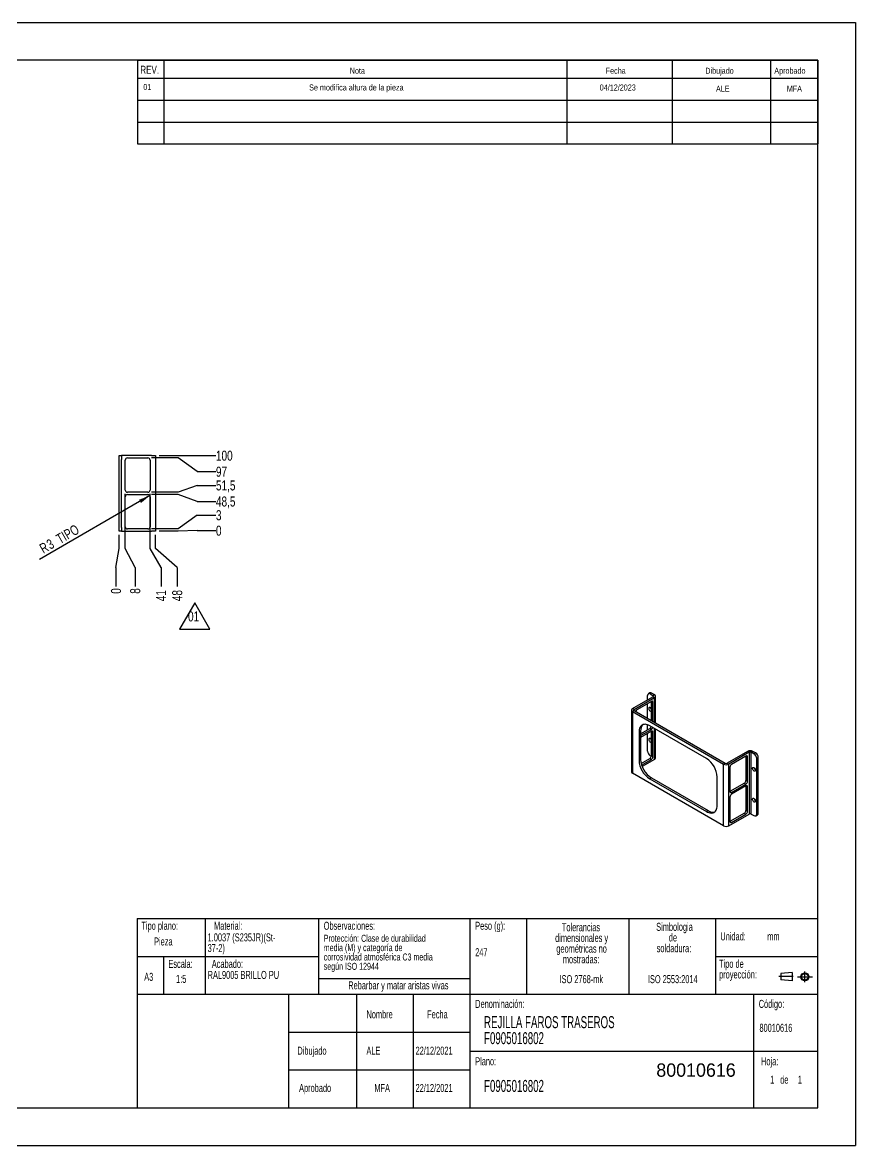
# Model space of a CAD drawing. Extents: x 0 to 797, y 0 to 297.
# Drawn here: x 199.7 to 420, y 0 to 297 of the extents above; entities that cross this region are included whole.
import ezdxf

# ---------------------------------------------------------------- set-up
doc = ezdxf.new("R2010")
doc.units = 0
doc.linetypes.add('CENTERX2', pattern=[20.32, 12.7, -2.54, 2.54, -2.54])
doc.layers.get('0').update_dxf_attribs({"linetype": 'CONTINUOUS'})
doc.layers.add('FORMATO', color=7, linetype='CONTINUOUS')
doc.layers.add('SLD-0', color=7, linetype='CONTINUOUS')
doc.styles.add('SLDTEXTSTYLE0', font='TXT', dxfattribs={"width": 0.75})
doc.styles.add('SLDTEXTSTYLE1', font='TXT', dxfattribs={"width": 0.605})
doc.dimstyles.new('SLDDIMSTYLE0', dxfattribs={"dimtxt": 2.645833, "dimasz": 3, "dimexe": 0, "dimexo": 0.0625, "dimgap": 0.661458, "dimtad": 0, "dimtih": 1, "dimtoh": 1, "dimdec": 0, "dimlfac": 5, "dimrnd": 1e-09, "dimdsep": 46, "dimtxsty": 'SLDTEXTSTYLE0', "dimblk1": 'NONE', "dimblk2": 'NONE', "dimsah": 1, "dimcen": 0.09, "dimadec": 0, "dimazin": 0, "dimtfac": 1, "dimtdec": 0, "dimtofl": 0, "dimtmove": 0, "dimatfit": 3, "dimldrblk": 'NONE', "dimfxl": 1, "dimtolj": 1, "dimtzin": 12, "dimarcsym": 0})
doc.dimstyles.new('SLDDIMSTYLE1', dxfattribs={"dimtxt": 2.645833, "dimasz": 3, "dimexe": 0, "dimexo": 0.0625, "dimgap": 0.661458, "dimtad": 0, "dimtih": 1, "dimtoh": 1, "dimdec": 1, "dimlfac": 5, "dimrnd": 1e-09, "dimzin": 12, "dimdsep": 46, "dimtxsty": 'SLDTEXTSTYLE0', "dimblk1": 'NONE', "dimblk2": 'NONE', "dimsah": 1, "dimcen": 0.09, "dimadec": 0, "dimazin": 0, "dimtfac": 1, "dimtdec": 1, "dimtofl": 0, "dimtmove": 0, "dimatfit": 3, "dimldrblk": 'NONE', "dimfxl": 1, "dimtolj": 1, "dimtzin": 12, "dimarcsym": 0})
doc.dimstyles.new('SLDDIMSTYLE3', dxfattribs={"dimtxt": 2.645833, "dimasz": 3, "dimexe": 0, "dimexo": 0.0625, "dimgap": 0.661458, "dimtad": 1, "dimdec": 1, "dimlfac": 5, "dimrnd": 1e-09, "dimzin": 12, "dimdsep": 46, "dimtxsty": 'SLDTEXTSTYLE0', "dimsah": 1, "dimcen": 0, "dimadec": 0, "dimazin": 0, "dimtfac": 1, "dimtdec": 1, "dimtofl": 0, "dimtmove": 1, "dimatfit": 3, "dimfxl": 1, "dimtolj": 1, "dimtzin": 12, "dimarcsym": 0})

# ---------------------------------------------------------------- blocks, each defined once
blk = doc.blocks.new('SW_NOTE_0')
at = {"layer": 'FORMATO', "color": 0, "insert": (0, 17.1), "char_height": 13.23, "attachment_point": 1, "style": 'SLDTEXTSTYLE0'}
blk.add_mtext('01', dxfattribs=at)
blk = doc.blocks.new('SIMBOLO_REV1')
at = {"layer": 'FORMATO'}
for p, q in [((201.4, 1620.3), (181.4, 1585.7)), ((221.4, 1585.7), (201.4, 1620.3)), ((181.4, 1585.7), (221.4, 1585.7))]:
    blk.add_line(p, q, dxfattribs=at)
at = {"layer": 'FORMATO', "color": 7}
blk.add_blockref('SW_NOTE_0', (192.6, 1591.9), dxfattribs=at)
blk = doc.blocks.new('BLOQUE3')
at = {"color": 7, "linetype": 'CENTERX2'}
for p, q in [((400.52, 128.85), (400.52, 131.19)), ((397.92, 130.06), (394.8, 130.06)), ((398.88, 130.02), (402.16, 130.02))]:
    blk.add_line(p, q, dxfattribs=at)
at = {"color": 7, "linetype": 'Continuous'}
for p, q in [((397.68, 130.95), (395.23, 130.77)), ((395.23, 130.77), (395.23, 129.34)), ((397.68, 129.16), (395.23, 129.34)), ((397.68, 130.95), (397.68, 129.16))]:
    blk.add_line(p, q, dxfattribs=at)
for radius in [0.892, 0.713]:
    blk.add_circle((400.52, 130.02), radius, dxfattribs=at)
blk = doc.blocks.new('SW_NOTE_0_1')
at = {"layer": 'SLD-0', "color": 0, "attachment_point": 2, "style": 'SLDTEXTSTYLE1'}
for s, insert, char_height in [('dimensionales y', (7.61, -0.09), 2.1167), ('Tolerancias', (7.44, 2.73), 2.1167), ('geométricas no', (7.6, -2.92), 2.1167), ('mostradas:', (7.48, -5.74), 2.117)]:
    blk.add_mtext(s, dxfattribs=dict(at, insert=insert, char_height=char_height))
blk = doc.blocks.new('SW_NOTE_0_2')
at = {"layer": 'SLD-0', "color": 0, "attachment_point": 1, "style": 'SLDTEXTSTYLE1'}
for s, insert, char_height in [('Tipo de', (0, 2.73), 2.117), ('proyección:', (0, -0.09), 2.1167)]:
    blk.add_mtext(s, dxfattribs=dict(at, insert=insert, char_height=char_height))
blk = doc.blocks.new('SW_NOTE_0_3')
at = {"layer": 'SLD-0', "color": 0, "char_height": 2.117, "attachment_point": 2, "style": 'SLDTEXTSTYLE1'}
for s, insert in [('Simbologia', (7.24, 2.73)), ('de', (6.84, -0.09)), ('soldadura:', (7.1, -2.92))]:
    blk.add_mtext(s, dxfattribs=dict(at, insert=insert))
blk = doc.blocks.new('SW_NOTE_0_4')
at = {"layer": 'SLD-0', "color": 0, "attachment_point": 1, "style": 'SLDTEXTSTYLE1'}
for s, insert, char_height in [('37-2)', (0, -0.09), 2.117), ('1.0037 (S235JR)(St-', (0, 2.73), 2.1167)]:
    blk.add_mtext(s, dxfattribs=dict(at, insert=insert, char_height=char_height))
blk = doc.blocks.new('SW_NOTE_0_6')
at = {"layer": 'SLD-0', "color": 0, "char_height": 3.175, "attachment_point": 1, "style": 'SLDTEXTSTYLE1'}
for s, insert in [('REJILLA FAROS TRASEROS', (0, 4.09)), ('F0905016802', (0, -0.14))]:
    blk.add_mtext(s, dxfattribs=dict(at, insert=insert))
blk = doc.blocks.new('SW_NOTE_0_7')
at = {"layer": 'SLD-0', "color": 0, "attachment_point": 2, "style": 'SLDTEXTSTYLE1'}
for s, insert, char_height in [('dimensionales y', (7.61, -0.09), 2.1167), ('Tolerancias', (7.44, 2.73), 2.1167), ('geométricas no', (7.6, -2.92), 2.1167), ('mostradas:', (7.48, -5.74), 2.117)]:
    blk.add_mtext(s, dxfattribs=dict(at, insert=insert, char_height=char_height))
blk = doc.blocks.new('SW_NOTE_0_8')
at = {"layer": 'SLD-0', "color": 0, "attachment_point": 1, "style": 'SLDTEXTSTYLE1'}
for s, insert, char_height in [('Tipo de', (0, 2.73), 2.117), ('proyección:', (0, -0.09), 2.1167)]:
    blk.add_mtext(s, dxfattribs=dict(at, insert=insert, char_height=char_height))
blk = doc.blocks.new('SW_NOTE_0_9')
at = {"layer": 'SLD-0', "color": 0, "char_height": 2.117, "attachment_point": 2, "style": 'SLDTEXTSTYLE1'}
for s, insert in [('Simbologia', (7.24, 2.73)), ('de', (6.84, -0.09)), ('soldadura:', (7.1, -2.92))]:
    blk.add_mtext(s, dxfattribs=dict(at, insert=insert))
blk = doc.blocks.new('SW_NOTE_0_10')
at = {"layer": 'SLD-0', "color": 0, "attachment_point": 1, "style": 'SLDTEXTSTYLE1'}
for s, insert, char_height in [('37-2)', (0, -0.09), 2.117), ('1.0037 (S235JR)(St-', (0, 2.73), 2.1167)]:
    blk.add_mtext(s, dxfattribs=dict(at, insert=insert, char_height=char_height))
blk = doc.blocks.new('SW_NOTE_0_12')
at = {"layer": 'SLD-0', "color": 0, "char_height": 1.8521, "attachment_point": 1, "style": 'SLDTEXTSTYLE1'}
for s, insert in [('media (M) y categoría de', (0, -0.08)), ('Protección: Clase de durabilidad', (0, 2.39)), ('corrosividad atmosférica C3 media', (0, -2.55)), ('según ISO 12944', (0, -5.02))]:
    blk.add_mtext(s, dxfattribs=dict(at, insert=insert))
blk = doc.blocks.new('SW_NOTE_0_13')
at = {"layer": 'SLD-0', "color": 0, "char_height": 3.175, "attachment_point": 1, "style": 'SLDTEXTSTYLE1'}
for s, insert in [('REJILLA FAROS TRASEROS', (0, 4.09)), ('F0905016802', (0, -0.14))]:
    blk.add_mtext(s, dxfattribs=dict(at, insert=insert))
blk = doc.blocks.new('_D_13')
at = {"layer": 'FORMATO', "transparency": 16777216}
for p, q in [((225.23, 157.86), (225.23, 161.46)), ((224.37, 152.86), (225.23, 157.86)), ((224.37, 152.86), (224.37, 147.86))]:
    blk.add_line(p, q, dxfattribs=at)
at = {"layer": 'FORMATO', "transparency": 16777216, "insert": (223.06, 145.91), "char_height": 2.65, "attachment_point": 1, "rotation": 90, "style": 'SLDTEXTSTYLE0'}
blk.add_mtext('0', dxfattribs=at)
blk = doc.blocks.new('_NONE')
blk = doc.blocks.new('_D_14')
at = {"layer": 'FORMATO', "color": 7, "transparency": 16777216}
for p, q in [((226.83, 157.86), (226.83, 172.36)), ((229.47, 152.86), (226.83, 157.86)), ((229.47, 152.86), (229.47, 147.86))]:
    blk.add_line(p, q, dxfattribs=at)
at = {"layer": 'FORMATO', "color": 7, "transparency": 16777216, "insert": (228.16, 145.91), "char_height": 2.65, "attachment_point": 1, "rotation": 90, "style": 'SLDTEXTSTYLE0'}
blk.add_mtext('8', dxfattribs=at)
blk = doc.blocks.new('_D_15')
at = {"layer": 'FORMATO', "color": 7, "transparency": 16777216}
for p, q in [((233.43, 157.86), (233.43, 172.36)), ((236.32, 152.86), (233.43, 157.86)), ((236.32, 152.86), (236.32, 147.86))]:
    blk.add_line(p, q, dxfattribs=at)
at = {"layer": 'FORMATO', "color": 7, "transparency": 16777216, "insert": (235.01, 143.95), "char_height": 2.646, "attachment_point": 1, "rotation": 90, "style": 'SLDTEXTSTYLE0'}
blk.add_mtext('41', dxfattribs=at)
blk = doc.blocks.new('_D_16')
at = {"layer": 'FORMATO', "color": 7, "transparency": 16777216}
for p, q in [((234.83, 157.86), (234.83, 161.46)), ((240.56, 152.86), (234.83, 157.86)), ((240.56, 152.86), (240.56, 147.86))]:
    blk.add_line(p, q, dxfattribs=at)
at = {"layer": 'FORMATO', "color": 7, "transparency": 16777216, "insert": (239.26, 143.95), "char_height": 2.646, "attachment_point": 1, "rotation": 90, "style": 'SLDTEXTSTYLE0'}
blk.add_mtext('48', dxfattribs=at)
blk = doc.blocks.new('_D_17')
at = {"layer": 'FORMATO', "transparency": 16777216}
for p, q in [((240.83, 162.46), (235.83, 162.46)), ((245.83, 162.61), (240.83, 162.46)), ((245.83, 162.61), (250.83, 162.61))]:
    blk.add_line(p, q, dxfattribs=at)
at = {"layer": 'FORMATO', "transparency": 16777216, "insert": (250.83, 163.92), "char_height": 2.65, "attachment_point": 1, "style": 'SLDTEXTSTYLE0'}
blk.add_mtext('0', dxfattribs=at)
blk = doc.blocks.new('_D_18')
at = {"layer": 'FORMATO', "color": 7, "transparency": 16777216}
for p, q in [((245.83, 166.7), (240.83, 163.06)), ((245.83, 166.7), (250.83, 166.7)), ((240.83, 163.06), (233.83, 163.06))]:
    blk.add_line(p, q, dxfattribs=at)
at = {"layer": 'FORMATO', "color": 7, "transparency": 16777216, "insert": (250.83, 168.01), "char_height": 2.65, "attachment_point": 1, "style": 'SLDTEXTSTYLE0'}
blk.add_mtext('3', dxfattribs=at)
blk = doc.blocks.new('_D_19')
at = {"layer": 'FORMATO', "color": 7, "transparency": 16777216}
for p, q in [((240.83, 172.16), (233.83, 172.16)), ((245.83, 170.33), (240.83, 172.16)), ((245.83, 170.33), (250.83, 170.33))]:
    blk.add_line(p, q, dxfattribs=at)
at = {"layer": 'FORMATO', "color": 7, "transparency": 16777216, "insert": (250.83, 171.64), "char_height": 2.646, "attachment_point": 1, "style": 'SLDTEXTSTYLE0'}
blk.add_mtext('48,5', dxfattribs=at)
blk = doc.blocks.new('_D_20')
at = {"layer": 'FORMATO', "color": 7, "transparency": 16777216}
for p, q in [((240.83, 172.76), (233.83, 172.76)), ((245.83, 174.58), (240.83, 172.76)), ((245.83, 174.58), (250.83, 174.58))]:
    blk.add_line(p, q, dxfattribs=at)
at = {"layer": 'FORMATO', "color": 7, "transparency": 16777216, "insert": (250.83, 175.89), "char_height": 2.646, "attachment_point": 1, "style": 'SLDTEXTSTYLE0'}
blk.add_mtext('51,5', dxfattribs=at)
blk = doc.blocks.new('_D_21')
at = {"layer": 'FORMATO', "color": 7, "transparency": 16777216}
for p, q in [((240.83, 181.86), (233.83, 181.86)), ((245.83, 178.21), (240.83, 181.86)), ((245.83, 178.21), (250.83, 178.21))]:
    blk.add_line(p, q, dxfattribs=at)
at = {"layer": 'FORMATO', "color": 7, "transparency": 16777216, "insert": (250.83, 179.52), "char_height": 2.646, "attachment_point": 1, "style": 'SLDTEXTSTYLE0'}
blk.add_mtext('97', dxfattribs=at)
blk = doc.blocks.new('_D_22')
at = {"layer": 'FORMATO', "color": 7, "transparency": 16777216}
blk.add_line((235.83, 182.46), (250.83, 182.46), dxfattribs=at)
at = {"layer": 'FORMATO', "color": 7, "transparency": 16777216, "insert": (250.83, 183.76), "char_height": 2.646, "attachment_point": 1, "style": 'SLDTEXTSTYLE0'}
blk.add_mtext('100', dxfattribs=at)
blk = doc.blocks.new('_D_23')
at = {"layer": 'FORMATO', "color": 7, "transparency": 16777216}
blk.add_line((233.35, 171.86), (204.19, 155.01), dxfattribs=at)
blk.add_solid([(233.35, 171.86), (230.5, 170.79), (231, 169.92)], dxfattribs=at)
at = {"layer": 'FORMATO', "color": 7, "transparency": 16777216, "attachment_point": 1, "rotation": 30, "style": 'SLDTEXTSTYLE0'}
for s, insert, char_height in [('TIPO', (208.26, 161.3), 2.646), ('R', (203.86, 158.76), 2.65), ('3', (205.71, 159.83), 2.65)]:
    blk.add_mtext(s, dxfattribs=dict(at, insert=insert, char_height=char_height))

msp = doc.modelspace()

# ---------------------------------------------------------------- linework, layer by layer
at = {"color": 7, "linetype": 'Continuous'}
for p, q in [((0, 297), (420, 297)), ((420, 297), (420, 0)), ((410, 287), (20, 287)), ((410, 10), (410, 287)), ((225.226, 182.455), (225.826, 182.455)), ((225.226, 181.455), (225.226, 182.455)), ((225.226, 163.455), (225.226, 181.455)), ((225.826, 182.455), (225.826, 181.455)), ((226.226, 182.455), (225.826, 182.455)), ((225.826, 163.455), (225.826, 181.455)), ((233.826, 182.455), (226.226, 182.455)), ((226.826, 173.355), (226.826, 181.255)), ((227.426, 181.855), (232.826, 181.855)), ((233.426, 181.255), (233.426, 173.355)), ((233.826, 182.455), (234.826, 182.455)), ((234.826, 182.455), (234.826, 162.455)), ((232.826, 172.755), (227.426, 172.755)), ((226.826, 163.655), (226.826, 171.555)), ((227.426, 172.155), (232.826, 172.155)), ((233.426, 171.555), (233.426, 163.655)), ((225.226, 162.455), (225.226, 163.455)), ((225.826, 163.455), (225.826, 162.455)), ((225.826, 162.455), (225.226, 162.455)), ((225.826, 162.455), (226.226, 162.455)), ((226.226, 162.455), (233.826, 162.455)), ((232.826, 163.055), (227.426, 163.055)), ((234.826, 162.455), (233.826, 162.455)), ((365.001, 117.871), (365.001, 119.014)), ((365.632, 119.716), (365.208, 119.472)), ((365.708, 119.422), (366.415, 119.014)), ((366.132, 119.667), (366.839, 119.259)), ((367.132, 111.742), (367.132, 118.851)), ((361.041, 115.585), (366.415, 118.687)), ((361.465, 115.34), (366.839, 118.442)), ((365.99, 117.463), (362.172, 115.258)), ((365.001, 112.972), (365.001, 116.891)), ((365.99, 112.401), (365.99, 117.462)), ((366.415, 112.156), (366.415, 117.218)), ((360.748, 115.177), (360.748, 98.846)), ((361.041, 114.768), (385.082, 100.89)), ((361.465, 115.013), (385.507, 101.134)), ((363.162, 108.889), (365.566, 110.277)), ((363.162, 108.399), (365.99, 110.032)), ((365.001, 109.95), (365.001, 111.273)), ((380.557, 102.359), (365.566, 111.013)), ((367.132, 102.52), (367.132, 110.109)), ((362.738, 109.379), (362.738, 101.867)), ((363.162, 109.624), (363.162, 102.112)), ((365.99, 109.542), (363.162, 107.909)), ((365.001, 104.316), (365.001, 108.971)), ((365.99, 103.091), (365.99, 109.542)), ((366.415, 102.846), (366.415, 109.297)), ((391.446, 104.237), (386.072, 101.134)), ((391.871, 103.992), (386.497, 100.89)), ((393.143, 103.584), (392.436, 103.992)), ((393.568, 103.829), (392.861, 104.237)), ((363.295, 101.045), (365.566, 102.357)), ((363.413, 100.623), (365.99, 102.112)), ((366.839, 102.112), (363.558, 100.217)), ((365.972, 102.938), (365.708, 103.091)), ((391.022, 103.012), (387.204, 100.808)), ((391.022, 103.012), (391.022, 96.561)), ((391.446, 96.316), (391.446, 102.767)), ((393.85, 87.661), (393.85, 102.359)), ((394.275, 87.906), (394.275, 102.604)), ((385.082, 84.559), (361.041, 98.438)), ((386.779, 100.073), (386.779, 93.622)), ((365.566, 96.968), (380.557, 88.314)), ((365.99, 97.213), (380.981, 88.559)), ((383.385, 89.948), (383.385, 97.46)), ((390.598, 95.827), (386.779, 93.622)), ((387.204, 93.377), (391.022, 95.582)), ((391.022, 95.092), (387.204, 92.887)), ((391.022, 95.092), (391.022, 88.641)), ((386.779, 92.153), (386.779, 85.702)), ((391.446, 88.396), (391.446, 94.847)), ((386.497, 84.559), (391.871, 87.661)), ((390.598, 87.906), (386.779, 85.702)), ((387.204, 85.457), (391.022, 87.661)), ((392.436, 87.661), (393.143, 87.253)), ((393.643, 87.203), (394.068, 87.448)), ((230, 60), (410, 60)), ((230, 60), (230, 10)), ((20, 10), (410, 10)), ((7.531, 0), (420, 0))]:
    msp.add_line(p, q, dxfattribs=at)
at = {"color": 8, "linetype": 'Continuous'}
for p, q in [((366.132, 119.667), (365.708, 119.422)), ((366.415, 119.014), (366.839, 119.259)), ((366.415, 119.014), (366.415, 118.687)), ((365.99, 117.462), (366.415, 117.218)), ((366.415, 118.687), (366.839, 118.442)), ((366.839, 111.911), (366.839, 118.442)), ((361.465, 115.34), (361.041, 115.585)), ((361.465, 115.013), (361.041, 114.768)), ((361.041, 114.768), (361.041, 98.438)), ((361.465, 115.013), (361.465, 115.34)), ((365.566, 110.277), (365.99, 110.032)), ((366.839, 102.112), (366.839, 110.278)), ((363.162, 109.624), (362.738, 109.379)), ((365.99, 109.542), (366.415, 109.297)), ((391.871, 103.992), (391.446, 104.237)), ((391.871, 103.992), (391.871, 87.661)), ((392.436, 103.992), (392.861, 104.237)), ((392.436, 87.661), (392.436, 103.992)), ((363.162, 102.112), (362.738, 101.867)), ((365.566, 102.357), (365.99, 102.112)), ((365.99, 103.091), (366.415, 102.846)), ((385.507, 101.134), (385.082, 100.89)), ((386.072, 101.134), (386.497, 100.89)), ((391.022, 103.012), (391.446, 102.767)), ((393.143, 103.584), (393.568, 103.829)), ((394.275, 102.604), (393.85, 102.359)), ((385.082, 84.559), (385.082, 100.89)), ((386.497, 84.559), (386.497, 100.89)), ((365.99, 97.213), (365.566, 96.968)), ((390.598, 95.827), (391.022, 95.582)), ((391.022, 96.561), (391.446, 96.316)), ((391.022, 95.092), (391.446, 94.847)), ((386.779, 93.622), (387.204, 93.377)), ((380.981, 88.559), (380.557, 88.314)), ((390.598, 87.906), (391.022, 87.661)), ((391.022, 88.641), (391.446, 88.396)), ((393.85, 87.661), (394.275, 87.906)), ((386.779, 85.702), (387.204, 85.457))]:
    msp.add_line(p, q, dxfattribs=at)
at = {"color": 7, "linetype": 'Continuous', "flags": 128}
for points in [[(365.99, 115.484), (365.95, 115.55), (365.85, 115.675), (365.737, 115.77), (365.621, 115.827), (365.513, 115.84), (365.423, 115.809), (365.357, 115.736), (365.323, 115.628), (365.323, 115.494), (365.357, 115.347), (365.423, 115.198), (365.513, 115.063), (365.621, 114.951), (365.737, 114.875), (365.85, 114.839), (365.95, 114.848), (365.99, 114.868)], [(365.566, 111.013), (365.25, 111.175), (364.937, 111.294), (364.632, 111.369), (364.339, 111.398), (364.061, 111.381), (363.803, 111.318), (363.566, 111.211), (363.355, 111.06), (363.171, 110.867), (363.018, 110.635), (362.896, 110.367), (362.809, 110.065), (362.756, 109.735), (362.738, 109.379)], [(365.99, 107.319), (365.95, 107.385), (365.85, 107.51), (365.737, 107.605), (365.621, 107.662), (365.513, 107.675), (365.423, 107.644), (365.357, 107.571), (365.323, 107.463), (365.323, 107.329), (365.357, 107.181), (365.423, 107.033), (365.513, 106.897), (365.621, 106.786), (365.737, 106.709), (365.85, 106.674), (365.95, 106.683), (365.99, 106.702)], [(392.754, 99.726), (392.772, 99.848), (392.822, 99.939), (392.901, 99.992), (393.001, 100.001), (393.114, 99.966), (393.23, 99.889), (393.338, 99.778), (393.428, 99.642), (393.494, 99.494), (393.528, 99.346), (393.528, 99.212), (393.494, 99.104), (393.428, 99.031), (393.338, 99), (393.23, 99.013), (393.114, 99.07), (393.001, 99.165), (392.901, 99.29), (392.822, 99.434), (392.772, 99.583), (392.754, 99.726)], [(380.557, 88.314), (380.874, 88.152), (381.186, 88.033), (381.491, 87.958), (381.784, 87.929), (382.062, 87.946), (382.32, 88.009), (382.557, 88.116), (382.768, 88.268), (382.952, 88.46), (383.105, 88.692), (383.227, 88.961), (383.314, 89.262), (383.368, 89.592), (383.385, 89.948)], [(392.754, 91.56), (392.772, 91.682), (392.822, 91.774), (392.901, 91.827), (393.001, 91.836), (393.114, 91.8), (393.23, 91.723), (393.338, 91.612), (393.428, 91.476), (393.494, 91.328), (393.528, 91.181), (393.528, 91.047), (393.494, 90.938), (393.428, 90.866), (393.338, 90.834), (393.23, 90.848), (393.114, 90.905), (393.001, 91), (392.901, 91.124), (392.822, 91.268), (392.772, 91.418), (392.754, 91.56)], [(380.981, 88.559), (381.298, 88.397), (381.611, 88.278), (381.915, 88.203), (382.208, 88.174), (382.486, 88.191), (382.745, 88.254), (382.758, 88.258)]]:
    msp.add_lwpolyline(points, dxfattribs=at)
at = {"color": 7, "linetype": 'Continuous'}
for centre, radius, start, end in [((227.426, 181.255), 0.6, 90, 180), ((232.826, 181.255), 0.6, 0, 90), ((227.426, 173.355), 0.6, 180, 270), ((232.826, 173.355), 0.6, 270, 0), ((227.426, 171.555), 0.6, 90, 180), ((232.826, 171.555), 0.6, 0, 90), ((227.426, 163.655), 0.6, 180, 270), ((232.826, 163.655), 0.6, 270, 0), ((365.432, 119.084), 0.437, 50.79671, 189.21404), ((365.839, 119.258), 0.503, 54.38242, 114.30712), ((366.353, 118.851), 0.175, 290.78342, 69.21658), ((366.684, 118.851), 0.437, 290.78342, 69.21658), ((366.156, 117.26), 0.262, 350.78596, 129.20329), ((361.196, 115.177), 0.437, 110.78342, 249.21658), ((361.527, 115.177), 0.175, 110.78342, 249.21658), ((362.669, 114.483), 0.921, 122.66043, 158.91641), ((366.6, 115.854), 0.86, 185.94315, 224.86333), ((365.336, 109.778), 2.179, 135.19193, 184.04013), ((365.065, 111.058), 0.928, 302.69654, 343.18981), ((365.489, 110.813), 0.928, 302.69654, 343.18981), ((366.6, 107.689), 0.86, 185.94315, 224.86333), ((366.156, 109.339), 0.262, 350.78596, 129.20329), ((366.536, 104.386), 1.537, 182.60548, 237.39452), ((392.153, 102.872), 1.537, 62.60967, 117.39033), ((392.153, 103.446), 0.615, 62.60967, 117.39033), ((368.848, 102.129), 6.116, 182.45345, 237.54655), ((369.272, 102.374), 6.116, 182.45345, 237.54655), ((365.069, 103.133), 0.922, 302.60548, 357.39452), ((365.494, 102.888), 0.922, 302.60548, 357.39452), ((366.631, 102.57), 0.503, 294.37466, 354.3052), ((377.275, 97.198), 6.116, 2.45345, 57.54655), ((385.789, 101.68), 0.615, 242.60967, 297.39033), ((391.188, 102.809), 0.262, 350.78596, 129.20329), ((392.315, 102.289), 1.537, 2.60548, 57.39452), ((392.74, 102.534), 1.537, 2.60548, 57.39452), ((361.248, 98.896), 0.503, 185.6948, 245.62534), ((385.789, 102.254), 1.537, 242.60967, 297.39033), ((387.701, 100.031), 0.922, 122.60548, 177.39452), ((394.035, 100.016), 0.859, 185.94869, 234.04593), ((390.101, 96.603), 0.922, 302.60548, 357.39452), ((390.525, 96.358), 0.922, 302.60548, 357.39452), ((391.188, 94.889), 0.262, 350.78596, 129.20329), ((387.038, 93.58), 0.262, 170.78596, 309.20329), ((387.701, 92.111), 0.922, 122.60548, 177.39452), ((394.035, 91.85), 0.859, 185.94869, 234.04593), ((390.101, 88.683), 0.922, 302.60548, 357.39452), ((390.525, 88.438), 0.922, 302.60548, 357.39452), ((392.153, 87.115), 0.615, 62.60967, 117.39033), ((393.419, 87.591), 0.437, 230.79671, 9.21404), ((393.799, 87.846), 0.48, 304.05635, 7.25583), ((385.789, 85.923), 1.537, 242.60967, 297.39033), ((387.038, 85.66), 0.262, 170.78596, 309.20329)]:
    msp.add_arc(centre, radius, start, end, dxfattribs=at)
at = {"layer": 'FORMATO'}
for p, q in [((230.091, 287), (410, 287)), ((230.091, 287), (230.091, 264.866)), ((237.034, 287), (237.034, 264.866)), ((343.657, 287), (343.657, 264.866)), ((371.462, 287), (371.462, 264.866)), ((397.513, 287), (397.513, 264.866)), ((410, 287), (410, 264.866)), ((230.091, 282.266), (410, 282.266)), ((230.091, 276.466), (410, 276.466)), ((230.091, 270.666), (410, 270.666)), ((230.091, 264.866), (410, 264.866))]:
    msp.add_line(p, q, dxfattribs=at)
at = {"layer": 'SLD-0'}
for p, q in [((248, 60), (248, 40)), ((278, 60), (278, 40)), ((318, 60), (318, 40)), ((333, 60), (333, 40)), ((360.082, 60), (360.082, 40)), ((383, 60), (383, 40)), ((230, 50), (248, 50)), ((237, 50), (237, 40)), ((248, 50), (278, 50)), ((383, 50), (410, 50)), ((278, 44.158), (318, 44.158)), ((230, 40), (410, 40)), ((270, 40), (270, 10)), ((288, 40), (288, 10)), ((303, 40), (303, 10)), ((318, 40), (318, 10)), ((393, 40), (393, 10)), ((270, 30), (318, 30)), ((318, 25), (393, 25)), ((393, 25), (410, 25)), ((270, 20), (318, 20))]:
    msp.add_line(p, q, dxfattribs=at)

# ---------------------------------------------------------------- block references
at = {"color": 7, "linetype": 'Continuous', "xscale": 1.2, "yscale": 1.2, "zscale": 1.2}
msp.add_blockref('BLOQUE3', (-74.011, -111.408), dxfattribs=at)
msp.add_blockref('BLOQUE3', (-74.011, -111.408), dxfattribs=at)
at = {"layer": 'FORMATO', "xscale": 0.2, "yscale": 0.2, "zscale": 0.2}
msp.add_blockref('SIMBOLO_REV1', (204.93, -180.55), dxfattribs=at)
at = {"layer": 'SLD-0'}
for name, p in [('SW_NOTE_0_1', (339.945, 56.056)), ('SW_NOTE_0_7', (339.945, 56.056)), ('SW_NOTE_0_3', (364.873, 56.166)), ('SW_NOTE_0_9', (364.873, 56.166)), ('SW_NOTE_0_4', (248.635, 53.377)), ('SW_NOTE_0_10', (248.635, 53.377)), ('SW_NOTE_0_12', (279.339, 53.342)), ('SW_NOTE_0_2', (383.914, 46.391)), ('SW_NOTE_0_8', (383.914, 46.391)), ('SW_NOTE_0_6', (321.739, 30.125)), ('SW_NOTE_0_13', (321.739, 30.125))]:
    msp.add_blockref(name, p, dxfattribs=at)

# ---------------------------------------------------------------- texts
at = {"insert": (367.31, 21.722), "char_height": 3.5278, "attachment_point": 1}
msp.add_mtext_dynamic_manual_height_columns('80010616', width=25.58963, gutter_width=17.639, heights=[0], dxfattribs=at)
at = {"layer": 'FORMATO', "style": 'SLDTEXTSTYLE0'}
for s, insert, char_height, attachment_point in [('REV.', (230.836, 285.552), 2.1167, 1), ('Nota', (286.224, 285.026), 1.5875, 1), ('Fecha', (353.926, 285.026), 1.5875, 1), ('Dibujado', (380.261, 285.026), 1.5875, 1), ('Aprobado', (398.51, 285.026), 1.5875, 1), ('01', (232.685, 280.733), 1.5875, 2), ('Se modifica altura de la pieza', (287.968, 280.603), 1.5875, 2), ('04/12/2023', (357.114, 280.592), 1.5875, 2), ('ALE', (384.884, 280.267), 1.5875, 2), ('MFA', (403.824, 280.267), 1.5875, 2)]:
    msp.add_mtext(s, dxfattribs=dict(at, insert=insert, char_height=char_height, attachment_point=attachment_point))
at = {"layer": 'SLD-0', "style": 'SLDTEXTSTYLE1'}
for s, insert, char_height, attachment_point in [('Tipo plano:', (231.129, 59.181), 2.11667, 1), ('Tipo plano:', (231.129, 59.181), 2.11667, 1), ('Material:', (250.33, 59.181), 2.1167, 1), ('Material:', (250.33, 59.181), 2.1167, 1), ('Observaciones:', (279.339, 59.181), 2.11667, 1), ('Observaciones:', (279.339, 59.181), 2.11667, 1), ('Peso (g):', (319.403, 59.181), 2.1167, 1), ('Peso (g):', (319.403, 59.181), 2.1167, 1), ('Unidad:', (384.246, 56.371), 2.1167, 1), ('Unidad:', (384.246, 56.371), 2.1167, 1), ('Pieza', (234.473, 55.019), 2.1167, 1), ('Pieza', (234.473, 55.019), 2.1167, 1), ('mm', (396.662, 56.371), 2.1167, 1), ('mm', (396.662, 56.371), 2.1167, 1), ('247', (319.403, 52.181), 2.1167, 1), ('247', (319.403, 52.181), 2.1167, 1), ('Escala:', (238.263, 49.101), 2.1167, 1), ('Escala:', (238.263, 49.101), 2.1167, 1), ('Acabado:', (249.738, 49.101), 2.1167, 1), ('Acabado:', (249.738, 49.101), 2.1167, 1), ('A3', (231.859, 45.674), 2.1167, 1), ('A3', (231.859, 45.674), 2.1167, 1), ('1:5', (240.29, 45.135), 2.1167, 1), ('1:5', (240.29, 45.135), 2.1167, 1), ('RAL9005 BRILLO PU', (248.635, 46.176), 2.11667, 1), ('RAL9005 BRILLO PU', (248.635, 46.176), 2.11667, 1), ('ISO 2768-mk', (347.469, 45.06), 2.11667, 2), ('ISO 2768-mk', (347.469, 45.06), 2.11667, 2), ('ISO 2553:2014', (371.658, 45.06), 2.11667, 2), ('ISO 2553:2014', (371.658, 45.06), 2.11667, 2), ('Rebarbar y matar aristas vivas', (299.083, 43.424), 2.11667, 2), ('Rebarbar y matar aristas vivas', (299.083, 43.424), 2.11667, 2), ('Denominación:', (319.403, 38.514), 2.11667, 1), ('Denominación:', (319.403, 38.514), 2.11667, 1), ('Código:', (394.398, 38.514), 2.1167, 1), ('Código:', (394.398, 38.514), 2.1167, 1), ('Nombre', (290.638, 35.755), 2.1167, 1), ('Nombre', (290.638, 35.755), 2.1167, 1), ('Fecha', (306.708, 35.755), 2.1167, 1), ('Fecha', (306.708, 35.755), 2.1167, 1), ('80010616', (394.586, 32.193), 2.1167, 1), ('80010616', (394.586, 32.193), 2.1167, 1), ('Dibujado', (272.373, 26.14), 2.1167, 1), ('Dibujado', (272.373, 26.14), 2.1167, 1), ('ALE', (290.638, 26.14), 2.1167, 1), ('22/12/2021', (303.629, 26.14), 2.1167, 1), ('Plano:', (319.403, 23.338), 2.1167, 1), ('Plano:', (319.403, 23.338), 2.1167, 1), ('Hoja:', (395.014, 23.338), 2.1167, 1), ('Hoja:', (395.014, 23.338), 2.1167, 1), ('1', (397.413, 18.475), 2.117, 1), ('1', (397.413, 18.475), 2.117, 1), ('1', (397.413, 18.475), 2.117, 1), ('1', (397.413, 18.475), 2.117, 1), ('de', (400.078, 18.475), 2.1167, 1), ('de', (400.078, 18.475), 2.1167, 1), ('de', (400.078, 18.475), 2.1167, 1), ('de', (400.078, 18.475), 2.1167, 1), ('1', (404.731, 18.475), 2.117, 1), ('1', (404.731, 18.475), 2.117, 1), ('1', (404.731, 18.475), 2.117, 1), ('1', (404.731, 18.475), 2.117, 1), ('Aprobado', (272.825, 16.282), 2.1167, 1), ('Aprobado', (272.825, 16.282), 2.1167, 1), ('MFA', (292.735, 16.282), 2.1167, 1), ('22/12/2021', (303.629, 16.282), 2.1167, 1), ('F0905016802', (321.739, 17.347), 3.175, 1), ('F0905016802', (321.739, 17.347), 3.175, 1)]:
    msp.add_mtext(s, dxfattribs=dict(at, insert=insert, char_height=char_height, attachment_point=attachment_point))

# ---------------------------------------------------------------- dimensions: what is measured, and where the dimension line sits
at = {"layer": 'FORMATO', "color": 7}
for feature_location, offset, dtype, origin, picture, middle in [((232.826, 181.855), (18, -3.646), 0, (234.826, 162.455), '_D_21', (252.781, 178.209)), ((234.826, 182.455), (16, 0), 0, (234.826, 162.455), '_D_22', (253.759, 182.455)), ((232.826, 172.755), (18, 1.823), 0, (234.826, 162.455), '_D_20', (254.246, 174.578)), ((226.826, 173.355), (2.646, -25.494), 1, (225.226, 162.455), '_D_14', (229.472, 146.884)), ((233.426, 173.355), (2.892, -25.494), 1, (225.226, 162.455), '_D_15', (236.318, 145.906)), ((232.826, 172.155), (18, -1.823), 0, (234.826, 162.455), '_D_19', (254.246, 170.332)), ((232.826, 163.055), (18, 3.646), 0, (234.826, 162.455), '_D_18', (251.804, 166.701)), ((234.826, 162.455), (5.738, -14.594), 1, (225.226, 162.455), '_D_16', (240.564, 145.906))]:
    dim = msp.add_ordinate_dim(feature_location=feature_location, offset=offset, dtype=dtype, origin=origin, dimstyle='SLDDIMSTYLE1', dxfattribs=at)
    dim.commit()
    dim.dimension.update_dxf_attribs({"geometry": picture, "text_midpoint": middle})
dim = msp.add_radius_dim(center=(232.826, 171.555), mpoint=(233.346, 171.855), text='<> TIPO', dimstyle='SLDDIMSTYLE3', dxfattribs=at)
dim.commit()
dim.dimension.update_dxf_attribs({"geometry": '_D_23', "text_midpoint": (210.909, 158.901), "dimtype": 164})
at = {"layer": 'FORMATO'}
for feature_location, offset, dtype, origin, picture, middle in [((234.826335201, 162.455261018), (16, 0.158100946), 0, (234.826335201, 162.455261018), '_D_17', (251.803823669, 162.613361964)), ((225.226335201, 162.455261018), (-0.853745109, -14.594200886), 1, (225.226335201, 162.455261018), '_D_13', (224.372590092, 146.883571664))]:
    dim = msp.add_ordinate_dim(feature_location=feature_location, offset=offset, dtype=dtype, origin=origin, dimstyle='SLDDIMSTYLE0', dxfattribs=at)
    dim.commit()
    dim.dimension.update_dxf_attribs({"geometry": picture, "text_midpoint": middle})

doc.saveas('drawing.dxf')
